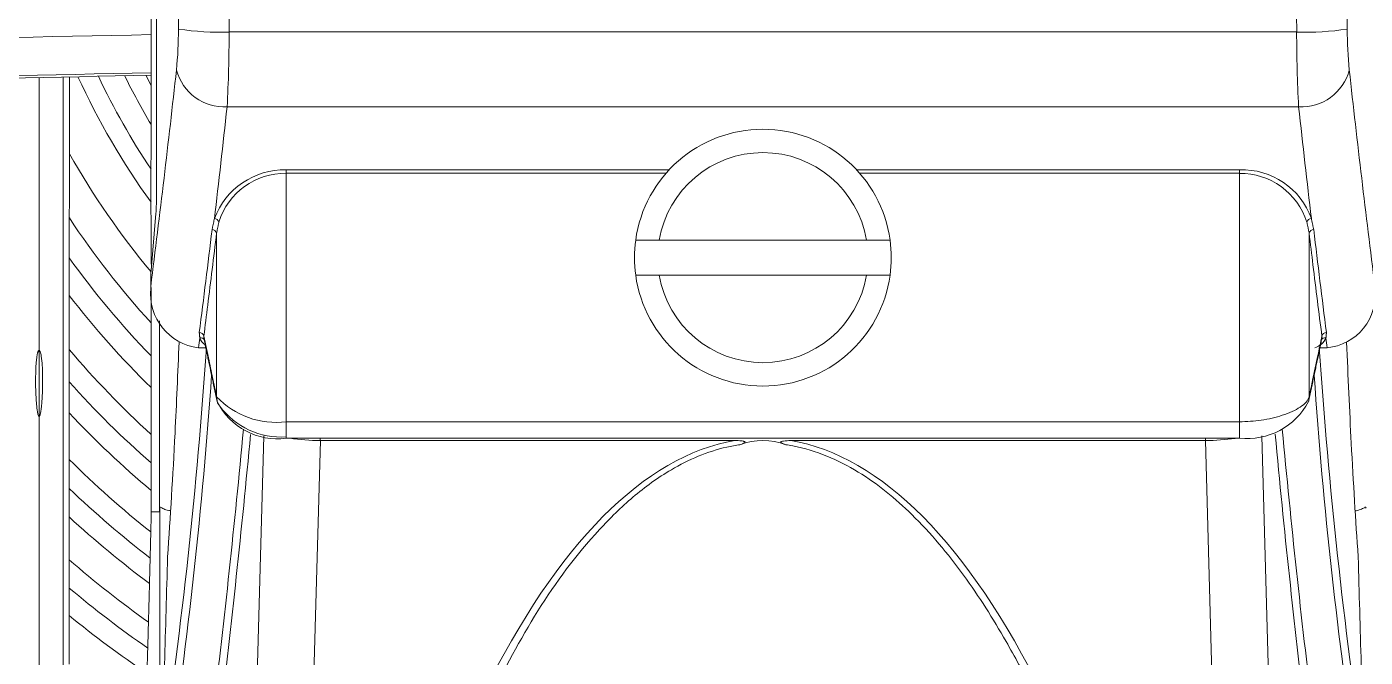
# Model space of a CAD drawing. Extents: x 9.3 to 87, y 1.1 to 68.8.
# Drawn here: x 79.244 to 82.111, y 26.078 to 27.428 of the extents above; entities that cross this region are included whole.
import ezdxf

# ---------------------------------------------------------------- set-up
doc = ezdxf.new("R2010")
doc.units = 0
doc.header["$MEASUREMENT"] = 0
doc.linetypes.add('SLD-Solid', pattern=[0])
doc.layers.add('OBJECT', color=7, linetype='CONTINUOUS')

msp = doc.modelspace()

# ---------------------------------------------------------------- linework, layer by layer
at = {"layer": 'OBJECT', "linetype": 'SLD-Solid', "lineweight": 15}
for p, q in [((79.5222, 28.9332), (79.5222, 27.0601)), ((79.6777, 27.4171), (81.9641, 27.4171)), ((79.4992, 27.3243), (79.5107, 27.3023)), ((79.5109, 27.3298), (79.5109, 27.3246)), ((81.9683, 27.2566), (79.6735, 27.2566)), ((79.8002, 27.1218), (79.8002, 27.1144)), ((79.8002, 27.1218), (80.6202, 27.1218)), ((81.0216, 27.1218), (81.8416, 27.1218)), ((81.8416, 27.1218), (81.8416, 27.1144)), ((79.8002, 27.1144), (79.8002, 26.5821)), ((80.6135, 27.1144), (79.8002, 27.1144)), ((81.8416, 27.1144), (81.0283, 27.1144)), ((81.8416, 26.5821), (81.8416, 27.1144)), ((79.5107, 26.9062), (79.5211, 27.0286)), ((79.651, 26.6358), (79.651, 26.9863)), ((81.9908, 26.9863), (81.9908, 26.6358)), ((81.0427, 26.9713), (80.599, 26.9713)), ((80.599, 26.8963), (81.0427, 26.8963)), ((79.2709, 26.7356), (79.2709, 26.5937)), ((79.6279, 26.7407), (79.6123, 26.7407)), ((82.0295, 26.7407), (82.0139, 26.7407)), ((79.6447, 26.661), (79.6522, 26.6258)), ((81.9896, 26.6258), (81.9971, 26.661)), ((79.7382, 26.0371), (79.7525, 26.552)), ((79.8727, 26.5471), (79.8727, 26.5419)), ((81.7691, 26.5419), (81.7691, 26.5471)), ((81.8893, 26.5521), (81.9036, 26.0371)), ((79.8733, 26.5419), (79.8583, 25.9979)), ((79.8727, 26.5419), (79.8733, 26.5419)), ((79.8733, 26.5419), (80.761, 26.5419)), ((80.8807, 26.5419), (81.7685, 26.5419)), ((81.7685, 26.5419), (81.7691, 26.5419)), ((81.7835, 25.9979), (81.7685, 26.5419)), ((79.5288, 26.3892), (79.5112, 26.3892)), ((79.5292, 25.8818), (79.5292, 26.3973))]:
    msp.add_line(p, q, dxfattribs=at)
for centre, radius, start, end in [((-15.5833, 27.9967), 95.1543, 359.65476, 0.34524), ((-17.5954, 27.9967), 97.2748, 359.658609, 0.341391), ((179.2186, 27.9967), 97.2562, 179.658543, 180.341457), ((177.225, 27.9967), 95.1543, 179.65476, 180.34524), ((81.4165, -69.9796), 97.4097, 91.120951, 91.913481), ((78.6796, 27.4228), 0.8897, 354.3809, 0.0299), ((79.658, 28.0181), 0.6014, 261.5244, 271.8838), ((76.7001, 27.4161), 2.9777, 356.9294, 0.0182), ((81.9838, 28.0181), 0.6014, 268.1163, 278.4755), ((84.9415, 27.4161), 2.9775, 179.9816, 183.0706), ((82.962, 27.4228), 0.8896, 179.9695, 185.6193), ((80.9707, -43.8281), 71.1729, 91.175247, 92.222251), ((81.1567, -55.0265), 82.3675, 91.144906, 92.001064), ((80.8209, 27.9958), 1.6146, 204.6953, 215.752), ((80.8209, 27.9958), 1.5744, 205.3309, 213.6687), ((80.8209, 27.9958), 1.5232, 206.1956, 210.6602), ((51.5283, 30.4361), 28.2076, 352.74145, 353.68972), ((79.6682, 27.3632), 0.1068, 194.9337, 272.8219), ((81.9736, 27.3632), 0.1068, 267.1778, 345.0666), ((110.1182, 30.4367), 28.2124, 186.31036, 187.25847), ((80.8209, 26.9338), 0.275, 7.8375, 172.1625), ((80.8209, 27.9958), 1.7059, 209.4734, 219.8144), ((80.8209, 26.9338), 0.225, 9.5941, 170.4059), ((79.7964, 26.9616), 0.1602, 88.6383, 159.576), ((81.8474, 26.9646), 0.1573, 19.6722, 92.1137), ((79.7983, 26.9651), 0.1493, 89.2672, 162.4738), ((81.8428, 26.9641), 0.1502, 17.7847, 90.4746), ((79.1349, 27.0587), 0.3873, 355.5511, 0.2099), ((80.8209, 27.9958), 1.7777, 213.3323, 222.5185), ((79.6453, 27.0063), 0.0112, 19.1453, 85.0116), ((81.9965, 27.0063), 0.0112, 94.9873, 160.8558), ((53.6364, 30.1061), 26.1904, 352.68942, 353.17529), ((79.6415, 26.984), 0.00976, 13.3379, 91.4466), ((82.0003, 26.984), 0.00976, 88.5561, 166.6594), ((108.8211, 30.2072), 27.0124, 186.83202, 187.30312), ((80.8209, 26.9338), 0.275, 172.1625, 187.8375), ((80.8209, 26.9338), 0.275, 352.1625, 7.8375), ((80.8209, 27.9958), 1.8264, 215.5844, 224.1632), ((80.0918, 26.8755), 0.5819, 176.9788, 180.3312), ((80.8209, 26.9338), 0.275, 187.8375, 352.1625), ((80.8209, 26.9338), 0.225, 189.5941, 350.4059), ((79.6268, 26.8571), 0.1174, 174.6469, 262.8921), ((82.0185, 26.8543), 0.1141, 275.5082, 6.9529), ((80.8209, 27.9958), 1.8743, 217.5763, 225.6526), ((79.6141, 26.7636), 0.00979, 12.1661, 90.8889), ((82.0277, 26.7636), 0.00979, 89.1166, 167.8301), ((79.617, 26.7541), 0.00809, 21.7036, 104.6372), ((79.6404, 26.7701), 0.0267, 197.8527, 238.555), ((81.9917, 26.7773), 0.0383, 287.088, 336.3387), ((82.0247, 26.7541), 0.00809, 75.3619, 158.2974), ((80.8209, 27.9958), 1.9472, 220.2788, 227.7181), ((68.7627, 27.4714), 10.891, 351.44775, 356.15062), ((92.8806, 27.4716), 10.8926, 183.8497, 188.55189), ((80.8209, 27.9958), 1.9928, 221.8004, 228.9018), ((69.1905, 27.4015), 10.4745, 351.41393, 356.06119), ((92.4505, 27.4014), 10.4737, 183.93865, 188.58628), ((79.779, 26.7572), 0.1764, 223.487, 276.9065), ((80.8209, 27.9958), 2.0376, 223.1891, 229.9955), ((79.7809, 26.6893), 0.1435, 206.2538, 277.7435), ((79.676, 26.6317), 0.0246, 193.8612, 219.8035), ((79.7894, 26.7136), 0.1641, 216.7323, 273.7745), ((81.8577, 26.6953), 0.1491, 263.7853, 332.2174), ((58.8085, 28.5071), 20.9899, 353.03194, 354.69478), ((58.7528, 28.4984), 21.0607, 353.04249, 354.70561), ((79.8761, 27.0186), 0.4767, 261.7655, 269.5897), ((81.7644, 27.0361), 0.4942, 270.5416, 277.9426), ((102.8957, 28.4992), 21.0675, 185.29325, 186.95731), ((102.8358, 28.5074), 20.9925, 185.30582, 186.96797), ((80.8209, 26.3989), 0.1429, 69.9396, 110.0604), ((80.8209, 27.9958), 2.107, 225.1641, 231.5307), ((80.8209, 27.9958), 2.1518, 226.337, 232.4252), ((80.8209, 27.9958), 2.1962, 227.4335, 233.2663), ((79.4319, 26.3983), 0.0973, 354.6208, 359.3885), ((80.8209, 27.9958), 2.2645, 228.9988, 234.4745), ((80.8209, 27.9958), 2.3106, 229.9862, 235.2407), ((80.8209, 27.9958), 2.3562, 230.9098, 235.9601)]:
    msp.add_arc(centre, radius, start, end, dxfattribs=at)
for centre, major_axis, ratio, start_param, end_param in [((78.9497, 34.6017), (0, 10.1198), 0.103972, 3.86518, 3.900179), ((82.6921, 34.6017), (0, 10.1198), 0.103972, 2.383006, 2.418005), ((78.9497, 34.6017), (0, 10.1198), 0.103972, 3.822831, 3.82616), ((82.6921, 34.6017), (0, 10.1198), 0.103972, 2.457025, 2.460355), ((80.8209, 23.4493), (0, 3.0976), 0.340596, 0.056755, 0.604517), ((80.8209, 23.4493), (0, 3.0976), 0.340596, 5.678668, 6.226431)]:
    msp.add_ellipse(centre, major_axis=major_axis, ratio=ratio, start_param=start_param, end_param=end_param, dxfattribs=at)
for points, degree in [([(79.5109, 27.4114), (79.5109, 27.51), (79.5109, 27.6095), (79.5109, 27.7099)], 3), ([(79.5108, 27.4224), (79.5108, 27.5341)], 1), ([(79.5107, 27.3272), (79.5108, 27.4224)], 1), ([(79.3358, 27.3205), (79.3358, 27.1565)], 1), ([(79.5107, 27.3023), (79.5107, 27.3246)], 1), ([(79.5106, 27.219), (79.5107, 27.3023)], 1), ([(79.5105, 27.1229), (79.5106, 27.219)], 1), ([(79.3358, 27.1565), (79.3356, 27.019)], 1), ([(79.5105, 27.0524), (79.5105, 27.1229)], 1), ([(79.5106, 26.9196), (79.5105, 27.0524)], 1), ([(79.3356, 27.019), (79.3355, 26.933)], 1), ([(79.6413, 26.9938), (79.6463, 27.0175)], 1), ([(79.6559, 27.01), (79.651, 26.9863)], 1), ([(81.9908, 26.9863), (81.9859, 27.01)], 1), ([(81.9955, 27.0175), (82.0005, 26.9938)], 1), ([(81.0933, 26.9713), (81.0427, 26.9713)], 1), ([(79.3355, 26.933), (79.3354, 26.8528)], 1), ([(80.5485, 26.8963), (80.599, 26.8963)], 1), ([(79.5099, 26.8722), (79.5099, 26.8681)], 1), ([(79.5106, 26.7944), (79.5106, 26.8701)], 1), ([(79.3354, 26.8528), (79.3353, 26.7369)], 1), ([(79.5107, 26.7233), (79.5106, 26.7944)], 1), ([(79.615, 26.7619), (79.6139, 26.7734)], 1), ([(82.0278, 26.7734), (82.0268, 26.7619)], 1), ([(79.6446, 26.6611), (79.6243, 26.758)], 1), ([(82.0175, 26.758), (81.9971, 26.6611)], 1), ([(79.3353, 26.7369), (79.3353, 26.6675)], 1), ([(79.5107, 26.6554), (79.5107, 26.7233)], 1), ([(79.3353, 26.6675), (79.3353, 26.6013)], 1), ([(79.5108, 26.5551), (79.5107, 26.6554)], 1), ([(79.6522, 26.6258), (79.651, 26.6358)], 1), ([(81.9896, 26.6258), (81.9908, 26.6358)], 1), ([(79.3353, 26.6013), (79.3353, 26.5016)], 1), ([(79.5109, 26.494), (79.5108, 26.5551)], 1), ([(79.3353, 26.5016), (79.3353, 26.4392)], 1), ([(79.511, 26.435), (79.5109, 26.494)], 1), ([(79.3353, 26.4392), (79.3353, 26.3783)], 1), ([(79.5112, 26.3892), (79.511, 26.435)], 1), ([(79.3353, 26.3783), (79.3352, 26.2868)], 1), ([(79.5101, 26.3461), (79.5112, 26.3892)], 1), ([(79.5087, 26.2904), (79.5101, 26.3461)], 1), ([(79.3352, 26.2868), (79.3352, 26.2261)], 1), ([(79.5073, 26.2357), (79.5087, 26.2904)], 1), ([(79.5051, 26.1528), (79.5073, 26.2357)], 1), ([(79.3352, 26.2261), (79.3352, 26.167)], 1), ([(79.3352, 26.167), (79.3351, 26.0779)], 1), ([(79.5035, 26.0975), (79.5051, 26.1528)], 1), ([(79.5019, 26.0433), (79.5035, 26.0975)], 1), ([(79.3351, 26.0779), (79.3351, 26.0628)], 1)]:
    msp.add_open_spline(points, degree=degree, dxfattribs=at)
for points, knots in [([(79.5109, 27.3298), (79.5109, 27.3302), (79.5109, 27.3323), (79.5109, 27.3378), (79.5109, 27.3401), (79.5109, 27.3455), (79.5109, 27.3486), (79.5109, 27.3556), (79.5109, 27.3594), (79.5109, 27.368), (79.5109, 27.3728), (79.5109, 27.3878), (79.5109, 27.3992), (79.5109, 27.4114)], [0, 0, 0, 0, 0.25, 0.25, 0.375, 0.375, 0.5, 0.5, 0.625, 0.625, 0.75, 0.75, 1, 1, 1, 1]), ([(79.2709, 27.319), (79.2709, 27.2948), (79.2709, 27.1781), (79.2709, 26.9812), (79.2709, 26.8163), (79.2709, 26.7356)], [0, 0, 0, 0, 0.118166, 0.568534, 1, 1, 1, 1]), ([(79.3226, 27.3202), (79.3226, 27.2447), (79.3226, 27.0768), (79.3226, 26.8371), (79.3226, 26.5971), (79.3226, 26.3787), (79.3226, 26.1825), (79.3226, 25.9909), (79.3226, 25.7944), (79.3226, 25.5882), (79.3226, 25.3794), (79.3226, 25.1679), (79.3226, 25.0318), (79.3226, 24.9626)], [0, 0, 0, 0, 0.07671, 0.17069, 0.2599, 0.344156, 0.423483, 0.498142, 0.588778, 0.681635, 0.782036, 0.889234, 1, 1, 1, 1]), ([(79.651, 26.9863), (79.6447, 26.9345), (79.6357, 26.86), (79.6265, 26.7877), (79.6237, 26.7657)], [0, 0, 0, 0, 0.695361, 1, 1, 1, 1]), ([(82.0181, 26.7657), (82.0117, 26.8161), (82.0025, 26.8887), (81.9935, 26.9635), (81.9908, 26.9863)], [0, 0, 0, 0, 0.695362, 1, 1, 1, 1]), ([(80.599, 26.9713), (80.5988, 26.9713), (80.5819, 26.9713), (80.5651, 26.9713), (80.5485, 26.9713)], [0, 0, 0, 0, 0.013757, 1, 1, 1, 1]), ([(81.0427, 26.8963), (81.043, 26.8963), (81.0599, 26.8963), (81.0767, 26.8963), (81.0933, 26.8963)], [0, 0, 0, 0, 0.013757, 1, 1, 1, 1]), ([(79.5288, 26.3892), (79.5288, 26.3892), (79.5288, 26.4463), (79.5289, 26.5641), (79.529, 26.7019), (79.529, 26.7827), (79.529, 26.7981)], [0, 0, 0, 0, 0.000005, 0.445528, 0.894144, 1, 1, 1, 1]), ([(79.5706, 26.7529), (79.5679, 26.687), (79.5612, 26.5241), (79.5517, 26.3792), (79.5461, 26.2928)], [0, 0, 0, 0, 0.404264, 1, 1, 1, 1]), ([(79.6237, 26.7657), (79.6274, 26.7481), (79.634, 26.7167), (79.6406, 26.685), (79.6435, 26.6711)], [0, 0, 0, 0, 0.559995, 1, 1, 1, 1]), ([(79.6237, 26.7657), (79.6237, 26.7657), (79.6237, 26.7629), (79.624, 26.7605), (79.6243, 26.758)], [0, 0, 0, 0, 0.000161, 1, 1, 1, 1]), ([(81.9983, 26.6711), (82.002, 26.6889), (82.0086, 26.7205), (82.0152, 26.7519), (82.0181, 26.7657)], [0, 0, 0, 0, 0.560008, 1, 1, 1, 1]), ([(82.0175, 26.758), (82.0181, 26.7605), (82.0187, 26.763), (82.0181, 26.7657), (82.0181, 26.7657)], [0, 0, 0, 0, 0.999838, 1, 1, 1, 1]), ([(82.0957, 26.2928), (82.0905, 26.3723), (82.0811, 26.5174), (82.0741, 26.6794), (82.0709, 26.7527)], [0, 0, 0, 0, 0.547288, 1, 1, 1, 1]), ([(79.2709, 26.5937), (79.2708, 26.5937), (79.2706, 26.5937), (79.2703, 26.5939), (79.2697, 26.5946), (79.2683, 26.5979), (79.2657, 26.6115), (79.264, 26.6358), (79.2632, 26.6647), (79.2635, 26.6882), (79.2643, 26.7039), (79.2652, 26.7145), (79.2661, 26.7216), (79.2669, 26.7264), (79.2676, 26.7296), (79.2682, 26.7317), (79.2688, 26.7331), (79.2693, 26.7342), (79.2697, 26.7349), (79.2702, 26.7354), (79.2705, 26.7356), (79.2708, 26.7356), (79.2709, 26.7356)], [0, 0, 0, 0, 0.001356, 0.003124, 0.006403, 0.020434, 0.07584, 0.296521, 0.526308, 0.680607, 0.784301, 0.854058, 0.901049, 0.932764, 0.954227, 0.968808, 0.978774, 0.985651, 0.992508, 0.995405, 0.998332, 1, 1, 1, 1]), ([(79.2709, 26.7356), (79.271, 26.7356), (79.2713, 26.7356), (79.2717, 26.7353), (79.2725, 26.7343), (79.2743, 26.7302), (79.2773, 26.713), (79.2785, 26.6866), (79.2785, 26.6569), (79.2777, 26.6359), (79.2767, 26.6218), (79.2758, 26.6124), (79.2749, 26.6061), (79.2742, 26.6019), (79.2736, 26.599), (79.2731, 26.5971), (79.2726, 26.5959), (79.2723, 26.595), (79.2719, 26.5944), (79.2716, 26.594), (79.2713, 26.5937), (79.2711, 26.5937), (79.2709, 26.5937), (79.2709, 26.5937)], [0, 0, 0, 0, 0.002022, 0.004559, 0.009359, 0.026708, 0.095535, 0.369717, 0.576053, 0.71465, 0.80773, 0.870257, 0.912291, 0.940584, 0.959667, 0.972579, 0.98136, 0.987374, 0.991542, 0.995972, 0.997746, 0.999219, 1, 1, 1, 1]), ([(79.6435, 26.6711), (79.6449, 26.6645), (79.6474, 26.6527), (79.6499, 26.641), (79.651, 26.6358)], [0, 0, 0, 0, 0.56, 1, 1, 1, 1]), ([(79.6435, 26.6711), (79.6435, 26.6693), (79.6435, 26.6659), (79.6443, 26.6626), (79.6446, 26.6611)], [0, 0, 0, 0, 0.5475, 1, 1, 1, 1]), ([(81.9908, 26.6358), (81.9922, 26.6424), (81.9947, 26.6542), (81.9972, 26.6659), (81.9983, 26.6711)], [0, 0, 0, 0, 0.56, 1, 1, 1, 1]), ([(81.9971, 26.6611), (81.9976, 26.663), (81.9984, 26.6663), (81.9983, 26.6697), (81.9983, 26.6711)], [0, 0, 0, 0, 0.572422, 1, 1, 1, 1]), ([(81.8416, 26.5821), (81.8573, 26.5828), (81.8906, 26.5844), (81.9376, 26.596), (81.9687, 26.6103), (81.9855, 26.6243), (81.989, 26.6319), (81.9908, 26.6358)], [0, 0, 0, 0, 0.207204, 0.439178, 0.705357, 0.850115, 1, 1, 1, 1]), ([(79.2709, 26.5937), (79.2709, 26.4826), (79.2709, 26.2913), (79.2709, 26.1182), (79.2709, 26.0455)], [0, 0, 0, 0, 0.580628, 1, 1, 1, 1]), ([(79.8002, 26.5821), (80.1813, 26.5821), (80.8617, 26.5821), (81.5422, 26.5821), (81.8416, 26.5821)], [0, 0, 0, 0, 0.56, 1, 1, 1, 1]), ([(79.8002, 26.5471), (79.8002, 26.5471), (79.8002, 26.5471), (79.8002, 26.5481), (79.8002, 26.552), (79.8002, 26.5582), (79.8002, 26.5658), (79.8002, 26.574), (79.8002, 26.5795), (79.8002, 26.5821)], [0, 0, 0, 0, 0.011386, 0.180272, 0.355532, 0.530779, 0.699668, 0.857108, 1, 1, 1, 1]), ([(81.8416, 26.5471), (81.8416, 26.5471), (81.8416, 26.5471), (81.8416, 26.5481), (81.8416, 26.552), (81.8416, 26.5582), (81.8416, 26.5658), (81.8416, 26.574), (81.8416, 26.5795), (81.8416, 26.5821)], [0, 0, 0, 0, 0.011386, 0.180272, 0.355532, 0.530779, 0.699668, 0.857108, 1, 1, 1, 1]), ([(81.8416, 26.5471), (81.5067, 26.5471), (80.8262, 26.5471), (80.1457, 26.5471), (79.8002, 26.5471)], [0, 0, 0, 0, 0.492187, 1, 1, 1, 1]), ([(80.7719, 26.5331), (80.7625, 26.5315), (80.7106, 26.5226), (80.6297, 26.4871), (80.5409, 26.4225), (80.4408, 26.3238), (80.3335, 26.1796), (80.2676, 26.0517), (80.2346, 25.9877)], [0, 0, 0, 0, 0.03428, 0.191198, 0.316818, 0.442763, 0.72093, 1, 1, 1, 1]), ([(80.7719, 26.5331), (80.7744, 26.5341), (80.7779, 26.5353), (80.7814, 26.5371), (80.7824, 26.538), (80.7826, 26.5384), (80.7827, 26.5387), (80.7826, 26.539), (80.7824, 26.5393), (80.782, 26.5397), (80.7813, 26.54), (80.7802, 26.5404), (80.778, 26.5409), (80.7716, 26.5418), (80.7656, 26.5419), (80.761, 26.5419)], [0, 0, 0, 0, 0.236378, 0.31851, 0.339447, 0.350103, 0.357269, 0.364437, 0.374833, 0.385142, 0.413389, 0.441095, 0.48518, 0.602822, 1, 1, 1, 1]), ([(80.8807, 26.5419), (80.8754, 26.5418), (80.8686, 26.5417), (80.8615, 26.5405), (80.8597, 26.5396), (80.8593, 26.5392), (80.8592, 26.5389), (80.8591, 26.5386), (80.8592, 26.5383), (80.8595, 26.5379), (80.86, 26.5374), (80.8608, 26.5369), (80.8624, 26.536), (80.8655, 26.5347), (80.8683, 26.5337), (80.8699, 26.5331)], [0, 0, 0, 0, 0.46222, 0.587216, 0.618546, 0.630481, 0.637594, 0.644723, 0.65454, 0.664251, 0.689372, 0.713274, 0.746477, 0.848665, 1, 1, 1, 1]), ([(81.4072, 25.9877), (81.4031, 25.9961), (81.3825, 26.0379), (81.3339, 26.1285), (81.2538, 26.2558), (81.1499, 26.3803), (81.0479, 26.4649), (80.9588, 26.5108), (80.905, 26.5276), (80.8749, 26.5323), (80.8699, 26.5331)], [0, 0, 0, 0, 0.036173, 0.180909, 0.397726, 0.613974, 0.796521, 0.889298, 0.981822, 1, 1, 1, 1]), ([(79.5292, 26.3973), (79.5293, 26.398), (79.5293, 26.3993), (79.5299, 26.3998), (79.5316, 26.399), (79.537, 26.3956), (79.5449, 26.3927), (79.5509, 26.3918), (79.552, 26.3916)], [0, 0, 0, 0, 0.070913, 0.143143, 0.234369, 0.587844, 0.924673, 1, 1, 1, 1]), ([(82.0897, 26.3915), (82.0902, 26.3916), (82.0959, 26.3924), (82.1036, 26.3952), (82.1099, 26.3986), (82.1119, 26.4), (82.1125, 26.3991), (82.1125, 26.3979), (82.1126, 26.3973)], [0, 0, 0, 0, 0.032063, 0.383043, 0.7203, 0.875061, 0.937507, 1, 1, 1, 1]), ([(79.5461, 26.2928), (79.5439, 26.2161), (79.5398, 26.0691), (79.535, 25.9221), (79.5326, 25.8518)], [0, 0, 0, 0, 0.521659, 1, 1, 1, 1]), ([(82.1092, 25.8518), (82.1068, 25.9221), (82.102, 26.0691), (82.0979, 26.2161), (82.0957, 26.2928)], [0, 0, 0, 0, 0.478341, 1, 1, 1, 1])]:
    msp.add_open_spline(points, degree=3, knots=knots, dxfattribs=at)

doc.saveas('drawing.dxf')
